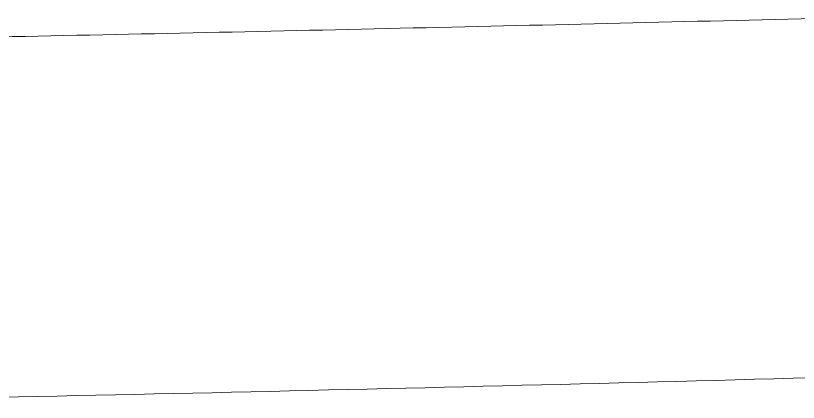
# Model space of a CAD drawing. Header units: millimetres. Extents: x 1680 to 166026, y 35966 to 91121.
# Drawn here: x 99024.3 to 99111.2, y 50340.9 to 50383.8 of the extents above; entities that cross this region are included whole.
import ezdxf

# ---------------------------------------------------------------- set-up
doc = ezdxf.new("R2010")
doc.units = ezdxf.units.MM
doc.layers.add('I-Furn', color=252, linetype='Continuous', lineweight=13)

# ---------------------------------------------------------------- blocks, each defined once
blk = doc.blocks.new('Furniture_Sofas-Armchairs_Icons-of-Denmark_ EC1-Sofa_Configuration7 - Default-V17-mebel yerləşmə planı')
at = {"layer": 'I-Furn'}
blk.add_open_spline([(1338.173, -414.764), (1337.885, -399.455), (1337.273, -368.839), (1336.241, -322.919), (1335.114, -277.014), (1333.926, -231.112), (1332.736, -185.201), (1331.264, -124.001), (1330.176, -62.763), (1329.956, -16.817), (1329.954, -1.5)], degree=3, knots=[0, 0, 0, 0, 0.111111, 0.222222, 0.333333, 0.444444, 0.555556, 0.666667, 0.888889, 1, 1, 1, 1], dxfattribs=at)
blk.add_open_spline([(1368.381, -1.5), (1368.442, -24.426), (1368.864, -70.271), (1370.698, -139.02), (1372.857, -207.757), (1374.945, -276.496), (1376.742, -345.244), (1377.722, -391.08), (1378.16, -414)], degree=3, dxfattribs=at)

msp = doc.modelspace()

# ---------------------------------------------------------------- block references
at = {"layer": 'I-Furn', "rotation": 269.9999999999999}
msp.add_blockref('Furniture_Sofas-Armchairs_Icons-of-Denmark_ EC1-Sofa_Configuration7 - Default-V17-mebel yerləşmə planı', (99408.549, 51719.056), dxfattribs=at)

doc.saveas('drawing.dxf')
